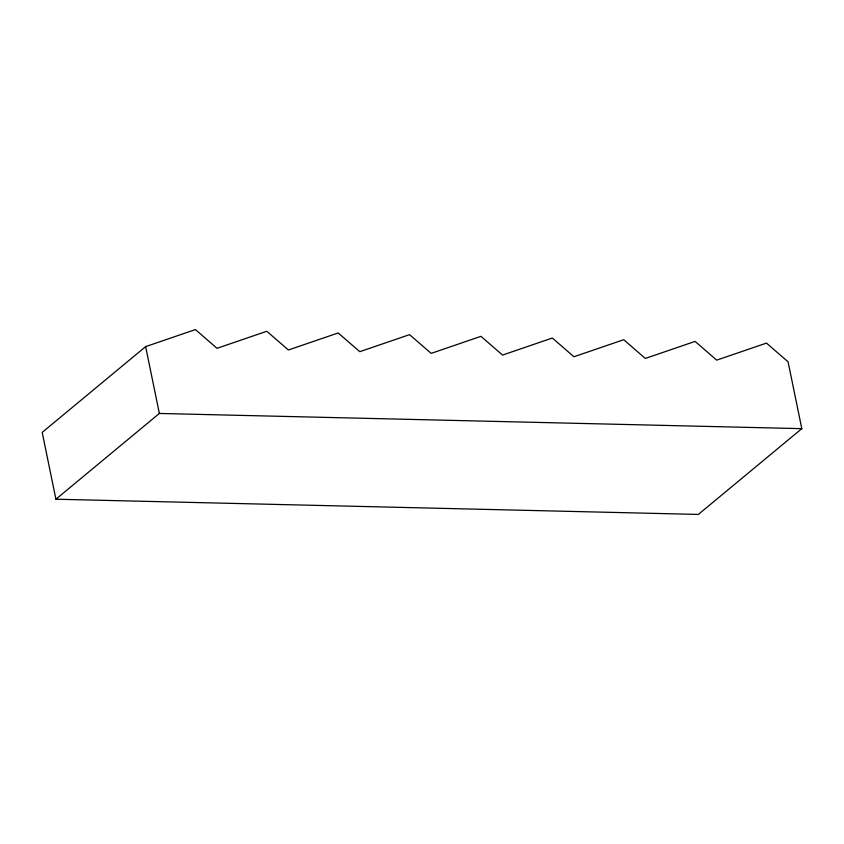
<?xml version="1.0" encoding="UTF-8"?>
<svg xmlns="http://www.w3.org/2000/svg" width="844" height="844" viewBox="0 0 844 844"><rect width="100%" height="100%" fill="white"/><g stroke="black" fill="none" stroke-linecap="round" stroke-linejoin="round"><path stroke-width="1.27" d="M145.643 346.62L42.2 432.381L55.915 499.215L698.357 514.429L801.8 428.657L788.085 361.823L766.479 343.097L716.704 360.135L695.097 341.398L645.312 358.447L623.716 339.71L573.931 356.759L552.335 338.022L502.549 355.071L480.953 336.334L431.168 353.372L409.562 334.646L359.787 351.684L338.18 332.958L288.405 349.996L266.799 331.27L217.024 348.308L195.418 329.571L145.643 346.62L159.358 413.454L55.915 499.215M159.358 413.454L801.8 428.657"/></g></svg>
